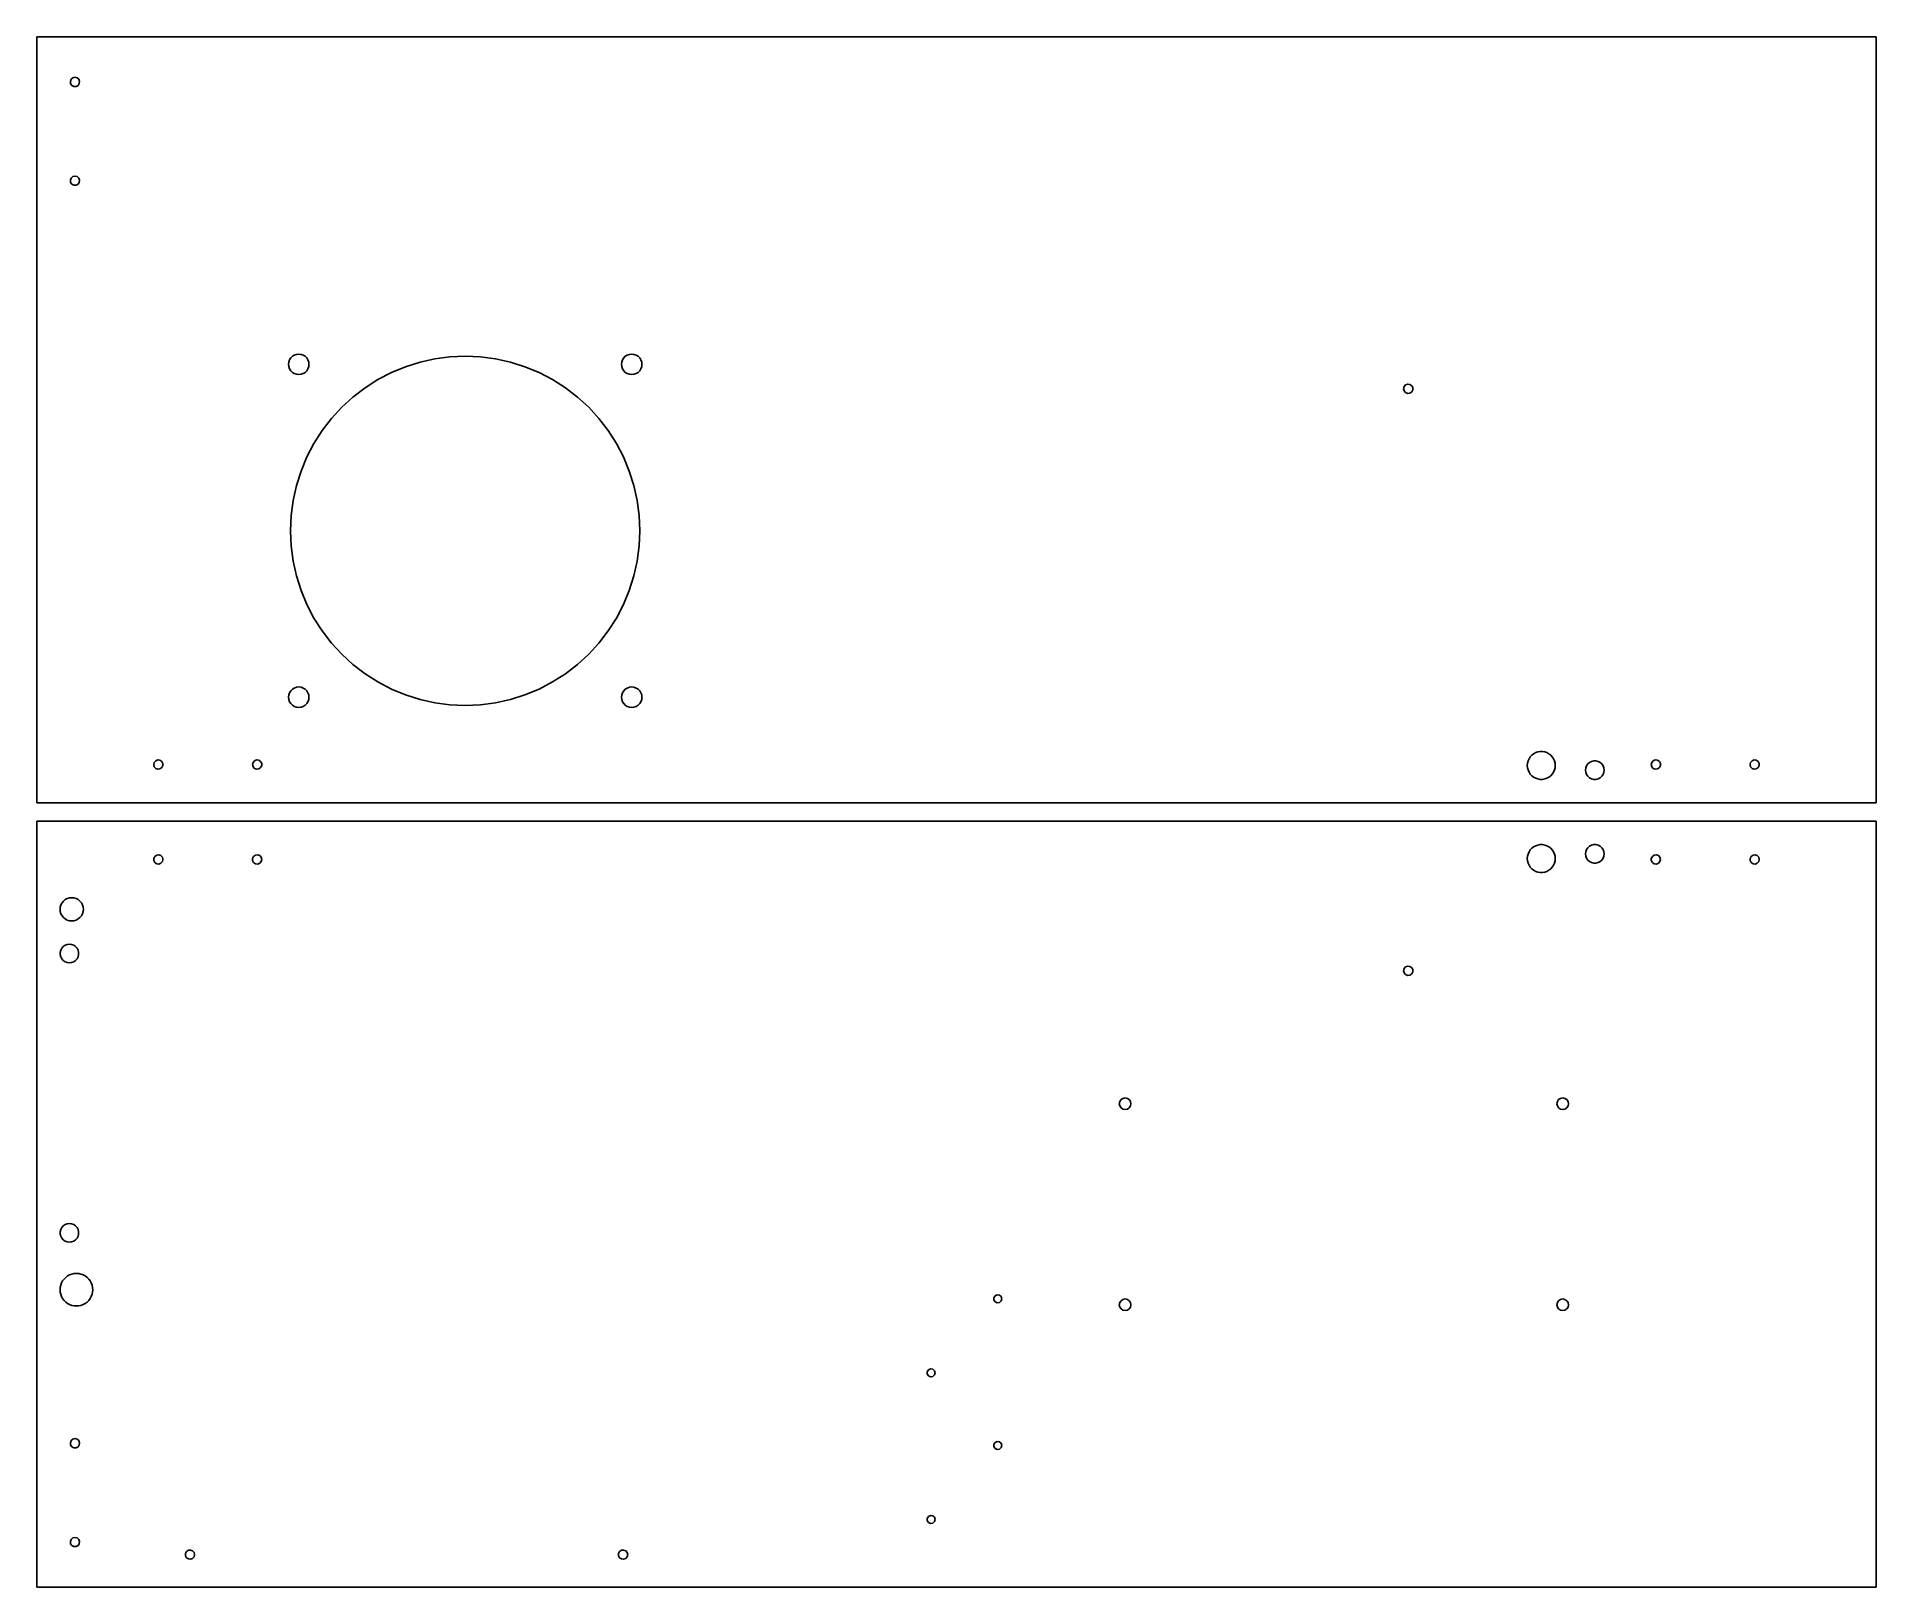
# Model space of a CAD drawing. Header units: metres. Extents: x 0 to 395, y -168 to 164.
import ezdxf

# ---------------------------------------------------------------- set-up
doc = ezdxf.new("R2010")
doc.units = ezdxf.units.M

msp = doc.modelspace()

# ---------------------------------------------------------------- linework, layer by layer
for p, q in [((395, 164.5), (0, 164.5)), ((0, 164.5), (0, 0)), ((395, 0), (395, 164.5)), ((7.20729, 154.921), (7.37701, 155.368)), ((7.26497, 154.445), (7.20729, 154.921)), ((7.53687, 154.051), (7.26497, 154.445)), ((7.37701, 155.368), (7.73528, 155.685)), ((7.96068, 153.829), (7.53687, 154.051)), ((7.73528, 155.685), (8.2, 155.8)), ((8.2, 155.8), (8.66472, 155.685)), ((8.86311, 154.051), (8.4393, 153.829)), ((8.66472, 155.685), (9.02298, 155.368)), ((9.13501, 154.445), (8.86311, 154.051)), ((9.02298, 155.368), (9.1927, 154.921)), ((9.1927, 154.921), (9.13501, 154.445)), ((8.4393, 153.829), (7.96068, 153.829)), ((7.37701, 134.148), (7.73528, 134.465)), ((7.73528, 134.465), (8.2, 134.58)), ((8.2, 134.58), (8.66472, 134.465)), ((8.66472, 134.465), (9.02298, 134.148)), ((7.20729, 133.701), (7.37701, 134.148)), ((7.26497, 133.225), (7.20729, 133.701)), ((7.53687, 132.831), (7.26497, 133.225)), ((7.96068, 132.609), (7.53687, 132.831)), ((8.4393, 132.609), (7.96068, 132.609)), ((8.86311, 132.831), (8.4393, 132.609)), ((9.13501, 133.225), (8.86311, 132.831)), ((9.02298, 134.148), (9.1927, 133.701)), ((9.1927, 133.701), (9.13501, 133.225)), ((54.1051, 94.6395), (54.2679, 95.1045)), ((54.2679, 95.1045), (54.53, 95.5217)), ((54.53, 95.5217), (54.8783, 95.87)), ((54.8783, 95.87), (55.2955, 96.1321)), ((55.2955, 96.1321), (55.7605, 96.2948)), ((55.7605, 96.2948), (56.25, 96.35)), ((56.25, 96.35), (56.7395, 96.2948)), ((56.7395, 96.2948), (57.2045, 96.1321)), ((57.2045, 96.1321), (57.6217, 95.87)), ((57.6217, 95.87), (57.97, 95.5217)), ((57.97, 95.5217), (58.2321, 95.1045)), ((58.2321, 95.1045), (58.3948, 94.6395)), ((82.2943, 94.6222), (85.4882, 95.3303)), ((85.4882, 95.3303), (88.7317, 95.7573)), ((88.7317, 95.7573), (92, 95.9)), ((92, 95.9), (95.2683, 95.7573)), ((95.2683, 95.7573), (98.5118, 95.3303)), ((98.5118, 95.3303), (101.706, 94.6222)), ((125.605, 94.6395), (125.768, 95.1045)), ((125.768, 95.1045), (126.03, 95.5217)), ((126.03, 95.5217), (126.378, 95.87)), ((126.378, 95.87), (126.795, 96.1321)), ((126.795, 96.1321), (127.26, 96.2948)), ((127.26, 96.2948), (127.75, 96.35)), ((127.75, 96.35), (128.24, 96.2948)), ((128.24, 96.2948), (128.705, 96.1321)), ((128.705, 96.1321), (129.122, 95.87)), ((129.122, 95.87), (129.47, 95.5217)), ((129.47, 95.5217), (129.732, 95.1045)), ((129.732, 95.1045), (129.895, 94.6395)), ((54.05, 94.15), (54.1051, 94.6395)), ((54.1051, 93.6604), (54.05, 94.15)), ((54.2679, 93.1954), (54.1051, 93.6604)), ((54.53, 92.7783), (54.2679, 93.1954)), ((54.8783, 92.43), (54.53, 92.7783)), ((55.2955, 92.1679), (54.8783, 92.43)), ((55.7605, 92.0052), (55.2955, 92.1679)), ((56.25, 91.95), (55.7605, 92.0052)), ((56.7395, 92.0052), (56.25, 91.95)), ((57.2045, 92.1679), (56.7395, 92.0052)), ((57.6217, 92.43), (57.2045, 92.1679)), ((57.97, 92.7783), (57.6217, 92.43)), ((58.2321, 93.1954), (57.97, 92.7783)), ((58.3948, 93.6604), (58.2321, 93.1954)), ((58.3948, 94.6395), (58.45, 94.15)), ((58.45, 94.15), (58.3948, 93.6604)), ((70.4909, 89.1182), (73.25, 90.8759)), ((73.25, 90.8759), (76.1518, 92.3865)), ((76.1518, 92.3865), (79.1742, 93.6385)), ((79.1742, 93.6385), (82.2943, 94.6222)), ((101.706, 94.6222), (104.826, 93.6385)), ((104.826, 93.6385), (107.848, 92.3865)), ((107.848, 92.3865), (110.75, 90.8759)), ((110.75, 90.8759), (113.509, 89.1182)), ((125.55, 94.15), (125.605, 94.6395)), ((125.605, 93.6604), (125.55, 94.15)), ((125.768, 93.1954), (125.605, 93.6604)), ((126.03, 92.7783), (125.768, 93.1954)), ((126.378, 92.43), (126.03, 92.7783)), ((126.795, 92.1679), (126.378, 92.43)), ((127.26, 92.0052), (126.795, 92.1679)), ((127.75, 91.95), (127.26, 92.0052)), ((128.24, 92.0052), (127.75, 91.95)), ((128.705, 92.1679), (128.24, 92.0052)), ((129.122, 92.43), (128.705, 92.1679)), ((129.47, 92.7783), (129.122, 92.43)), ((129.732, 93.1954), (129.47, 92.7783)), ((129.895, 93.6604), (129.732, 93.1954)), ((129.895, 94.6395), (129.95, 94.15)), ((129.95, 94.15), (129.895, 93.6604)), ((65.4835, 84.9165), (67.8955, 87.1267)), ((67.8955, 87.1267), (70.4909, 89.1182)), ((113.509, 89.1182), (116.105, 87.1267)), ((116.105, 87.1267), (118.516, 84.9165)), ((293.512, 88.9), (293.626, 89.3647)), ((293.626, 88.4353), (293.512, 88.9)), ((293.626, 89.3647), (293.944, 89.723)), ((293.944, 88.077), (293.626, 88.4353)), ((293.944, 89.723), (294.391, 89.8927)), ((294.391, 87.9073), (293.944, 88.077)), ((294.391, 89.8927), (294.866, 89.835)), ((294.866, 87.965), (294.391, 87.9073)), ((294.866, 89.835), (295.26, 89.5631)), ((295.26, 88.2369), (294.866, 87.965)), ((295.26, 89.5631), (295.483, 89.1393)), ((295.483, 88.6607), (295.26, 88.2369)), ((295.483, 89.1393), (295.483, 88.6607)), ((63.2733, 82.5045), (65.4835, 84.9165)), ((118.516, 84.9165), (120.727, 82.5045)), ((59.524, 77.15), (61.2818, 79.9091)), ((61.2818, 79.9091), (63.2733, 82.5045)), ((120.727, 82.5045), (122.718, 79.9091)), ((122.718, 79.9091), (124.476, 77.15)), ((58.0135, 74.2482), (59.524, 77.15)), ((124.476, 77.15), (125.987, 74.2482)), ((55.7778, 68.1057), (56.7615, 71.2258)), ((56.7615, 71.2258), (58.0135, 74.2482)), ((125.987, 74.2482), (127.238, 71.2258)), ((127.238, 71.2258), (128.222, 68.1057)), ((55.0697, 64.9118), (55.7778, 68.1057)), ((128.222, 68.1057), (128.93, 64.9118)), ((54.6427, 61.6683), (55.0697, 64.9118)), ((128.93, 64.9118), (129.357, 61.6683)), ((54.5, 58.4), (54.6427, 61.6683)), ((129.357, 61.6683), (129.5, 58.4)), ((54.6427, 55.1317), (54.5, 58.4)), ((129.5, 58.4), (129.357, 55.1317)), ((55.0697, 51.8882), (54.6427, 55.1317)), ((55.7778, 48.6943), (55.0697, 51.8882)), ((128.93, 51.8882), (128.222, 48.6943)), ((129.357, 55.1317), (128.93, 51.8882)), ((56.7615, 45.5742), (55.7778, 48.6943)), ((128.222, 48.6943), (127.238, 45.5742)), ((58.0135, 42.5518), (56.7615, 45.5742)), ((127.238, 45.5742), (125.987, 42.5518)), ((59.524, 39.65), (58.0135, 42.5518)), ((61.2818, 36.8909), (59.524, 39.65)), ((124.476, 39.65), (122.718, 36.8909)), ((125.987, 42.5518), (124.476, 39.65)), ((63.2733, 34.2955), (61.2818, 36.8909)), ((122.718, 36.8909), (120.727, 34.2955)), ((65.4835, 31.8835), (63.2733, 34.2955)), ((67.8955, 29.6733), (65.4835, 31.8835)), ((118.516, 31.8835), (116.105, 29.6733)), ((120.727, 34.2955), (118.516, 31.8835)), ((70.4909, 27.6818), (67.8955, 29.6733)), ((73.25, 25.924), (70.4909, 27.6818)), ((113.509, 27.6818), (110.75, 25.924)), ((116.105, 29.6733), (113.509, 27.6818)), ((54.2679, 23.6045), (54.53, 24.0217)), ((54.53, 24.0217), (54.8783, 24.37)), ((54.8783, 24.37), (55.2955, 24.6321)), ((55.2955, 24.6321), (55.7605, 24.7948)), ((55.7605, 24.7948), (56.25, 24.85)), ((56.25, 24.85), (56.7395, 24.7948)), ((56.7395, 24.7948), (57.2045, 24.6321)), ((57.2045, 24.6321), (57.6217, 24.37)), ((57.6217, 24.37), (57.97, 24.0217)), ((57.97, 24.0217), (58.2321, 23.6045)), ((76.1518, 24.4135), (73.25, 25.924)), ((79.1742, 23.1615), (76.1518, 24.4135)), ((107.848, 24.4135), (104.826, 23.1615)), ((110.75, 25.924), (107.848, 24.4135)), ((125.768, 23.6045), (126.03, 24.0217)), ((126.03, 24.0217), (126.378, 24.37)), ((126.378, 24.37), (126.795, 24.6321)), ((126.795, 24.6321), (127.26, 24.7948)), ((127.26, 24.7948), (127.75, 24.85)), ((127.75, 24.85), (128.24, 24.7948)), ((128.24, 24.7948), (128.705, 24.6321)), ((128.705, 24.6321), (129.122, 24.37)), ((129.122, 24.37), (129.47, 24.0217)), ((129.47, 24.0217), (129.732, 23.6045)), ((54.05, 22.65), (54.1051, 23.1395)), ((54.1051, 22.1604), (54.05, 22.65)), ((54.1051, 23.1395), (54.2679, 23.6045)), ((54.2679, 21.6954), (54.1051, 22.1604)), ((54.53, 21.2783), (54.2679, 21.6954)), ((54.8783, 20.93), (54.53, 21.2783)), ((55.2955, 20.6679), (54.8783, 20.93)), ((55.7605, 20.5052), (55.2955, 20.6679)), ((56.25, 20.45), (55.7605, 20.5052)), ((56.7395, 20.5052), (56.25, 20.45)), ((57.2045, 20.6679), (56.7395, 20.5052)), ((57.6217, 20.93), (57.2045, 20.6679)), ((57.97, 21.2783), (57.6217, 20.93)), ((58.2321, 21.6954), (57.97, 21.2783)), ((58.2321, 23.6045), (58.3948, 23.1395)), ((58.3948, 22.1604), (58.2321, 21.6954)), ((58.3948, 23.1395), (58.45, 22.65)), ((58.45, 22.65), (58.3948, 22.1604)), ((82.2943, 22.1778), (79.1742, 23.1615)), ((85.4882, 21.4697), (82.2943, 22.1778)), ((88.7317, 21.0427), (85.4882, 21.4697)), ((92, 20.9), (88.7317, 21.0427)), ((95.2683, 21.0427), (92, 20.9)), ((98.5118, 21.4697), (95.2683, 21.0427)), ((101.706, 22.1778), (98.5118, 21.4697)), ((104.826, 23.1615), (101.706, 22.1778)), ((125.55, 22.65), (125.605, 23.1395)), ((125.605, 22.1604), (125.55, 22.65)), ((125.605, 23.1395), (125.768, 23.6045)), ((125.768, 21.6954), (125.605, 22.1604)), ((126.03, 21.2783), (125.768, 21.6954)), ((126.378, 20.93), (126.03, 21.2783)), ((126.795, 20.6679), (126.378, 20.93)), ((127.26, 20.5052), (126.795, 20.6679)), ((127.75, 20.45), (127.26, 20.5052)), ((128.24, 20.5052), (127.75, 20.45)), ((128.705, 20.6679), (128.24, 20.5052)), ((129.122, 20.93), (128.705, 20.6679)), ((129.47, 21.2783), (129.122, 20.93)), ((129.732, 21.6954), (129.47, 21.2783)), ((129.732, 23.6045), (129.895, 23.1395)), ((129.895, 22.1604), (129.732, 21.6954)), ((129.895, 23.1395), (129.95, 22.65)), ((129.95, 22.65), (129.895, 22.1604)), ((25.1, 8.2), (25.2145, 8.66472)), ((25.2145, 7.73528), (25.1, 8.2)), ((25.2145, 8.66472), (25.5319, 9.02298)), ((25.5319, 9.02298), (25.9795, 9.1927)), ((25.9795, 9.1927), (26.4546, 9.13501)), ((26.4546, 9.13501), (26.8485, 8.86311)), ((26.8485, 8.86311), (27.0709, 8.4393)), ((27.0709, 7.96068), (26.8485, 7.53687)), ((27.0709, 8.4393), (27.0709, 7.96068)), ((46.32, 8.2), (46.4345, 8.66472)), ((46.4345, 7.73528), (46.32, 8.2)), ((46.4345, 8.66472), (46.7519, 9.02298)), ((46.7519, 9.02298), (47.1994, 9.1927)), ((47.1994, 9.1927), (47.6746, 9.13501)), ((47.6746, 9.13501), (48.0685, 8.86311)), ((48.0685, 8.86311), (48.2909, 8.4393)), ((48.2909, 7.96068), (48.0685, 7.53687)), ((48.2909, 8.4393), (48.2909, 7.96068)), ((320.08, 8), (320.121, 8.49377)), ((320.121, 7.50621), (320.08, 8)), ((320.121, 8.49377), (320.243, 8.97409)), ((320.243, 8.97409), (320.442, 9.42784)), ((320.442, 9.42784), (320.713, 9.84264)), ((320.713, 9.84264), (321.048, 10.2072)), ((321.048, 10.2072), (321.439, 10.5115)), ((321.439, 10.5115), (321.875, 10.7473)), ((321.875, 10.7473), (322.344, 10.9082)), ((322.344, 10.9082), (322.832, 10.9897)), ((322.832, 10.9897), (323.328, 10.9897)), ((323.328, 10.9897), (323.816, 10.9082)), ((323.816, 10.9082), (324.285, 10.7473)), ((324.285, 10.7473), (324.721, 10.5115)), ((324.721, 10.5115), (325.112, 10.2072)), ((325.112, 10.2072), (325.447, 9.84264)), ((325.447, 9.84264), (325.718, 9.42784)), ((325.718, 9.42784), (325.917, 8.97409)), ((325.917, 8.97409), (326.039, 8.49377)), ((326.039, 8.49377), (326.08, 8)), ((326.08, 8), (326.039, 7.50621)), ((332.638, 7.47862), (332.809, 7.92944)), ((332.809, 7.92944), (333.083, 8.32623)), ((333.083, 8.32623), (333.444, 8.64597)), ((333.444, 8.64597), (333.871, 8.87003)), ((333.871, 8.87003), (334.339, 8.98541)), ((334.339, 8.98541), (334.821, 8.98541)), ((334.821, 8.98541), (335.289, 8.87003)), ((335.289, 8.87003), (335.716, 8.64597)), ((335.716, 8.64597), (336.077, 8.32623)), ((336.077, 8.32623), (336.351, 7.92944)), ((336.351, 7.92944), (336.522, 7.47862)), ((346.68, 8.2), (346.795, 8.66472)), ((346.795, 7.73528), (346.68, 8.2)), ((346.795, 8.66472), (347.112, 9.02298)), ((347.112, 9.02298), (347.559, 9.1927)), ((347.559, 9.1927), (348.035, 9.13501)), ((348.035, 9.13501), (348.428, 8.86311)), ((348.428, 8.86311), (348.651, 8.4393)), ((348.651, 7.96068), (348.428, 7.53687)), ((348.651, 8.4393), (348.651, 7.96068)), ((367.9, 8.2), (368.015, 8.66472)), ((368.015, 7.73528), (367.9, 8.2)), ((368.015, 8.66472), (368.332, 9.02298)), ((368.332, 9.02298), (368.779, 9.1927)), ((368.779, 9.1927), (369.255, 9.13501)), ((369.255, 9.13501), (369.648, 8.86311)), ((369.648, 8.86311), (369.871, 8.4393)), ((369.871, 7.96068), (369.648, 7.53687)), ((369.871, 8.4393), (369.871, 7.96068)), ((25.5319, 7.37701), (25.2145, 7.73528)), ((25.9795, 7.20729), (25.5319, 7.37701)), ((26.4546, 7.26497), (25.9795, 7.20729)), ((26.8485, 7.53687), (26.4546, 7.26497)), ((46.7519, 7.37701), (46.4345, 7.73528)), ((47.1994, 7.20729), (46.7519, 7.37701)), ((47.6746, 7.26497), (47.1994, 7.20729)), ((48.0685, 7.53687), (47.6746, 7.26497)), ((320.243, 7.02589), (320.121, 7.50621)), ((320.442, 6.57214), (320.243, 7.02589)), ((320.713, 6.15735), (320.442, 6.57214)), ((321.048, 5.79282), (320.713, 6.15735)), ((321.439, 5.48849), (321.048, 5.79282)), ((321.875, 5.25267), (321.439, 5.48849)), ((322.344, 5.0918), (321.875, 5.25267)), ((322.832, 5.01024), (322.344, 5.0918)), ((323.328, 5.01024), (322.832, 5.01024)), ((323.816, 5.0918), (323.328, 5.01024)), ((324.285, 5.25267), (323.816, 5.0918)), ((324.721, 5.48849), (324.285, 5.25267)), ((325.112, 5.79282), (324.721, 5.48849)), ((325.447, 6.15735), (325.112, 5.79282)), ((325.718, 6.57214), (325.447, 6.15735)), ((325.917, 7.02589), (325.718, 6.57214)), ((326.039, 7.50621), (325.917, 7.02589)), ((332.58, 7), (332.638, 7.47862)), ((332.638, 6.52136), (332.58, 7)), ((332.809, 6.07054), (332.638, 6.52136)), ((333.083, 5.67375), (332.809, 6.07054)), ((333.444, 5.35402), (333.083, 5.67375)), ((333.871, 5.12996), (333.444, 5.35402)), ((334.339, 5.01457), (333.871, 5.12996)), ((334.821, 5.01457), (334.339, 5.01457)), ((335.289, 5.12996), (334.821, 5.01457)), ((335.716, 5.35402), (335.289, 5.12996)), ((336.077, 5.67375), (335.716, 5.35402)), ((336.351, 6.07054), (336.077, 5.67375)), ((336.522, 6.52136), (336.351, 6.07054)), ((336.522, 7.47862), (336.58, 6.99998)), ((336.58, 6.99998), (336.522, 6.52136)), ((347.112, 7.37701), (346.795, 7.73528)), ((347.559, 7.20729), (347.112, 7.37701)), ((348.035, 7.26497), (347.559, 7.20729)), ((348.428, 7.53687), (348.035, 7.26497)), ((368.332, 7.37701), (368.015, 7.73528)), ((368.779, 7.20729), (368.332, 7.37701)), ((369.255, 7.26497), (368.779, 7.20729)), ((369.648, 7.53687), (369.255, 7.26497)), ((0, 0), (395, 0)), ((395, -4), (0, -4)), ((0, -4), (0, -168.5)), ((395, -168.5), (395, -4)), ((25.129, -11.9607), (25.3515, -11.5369)), ((25.3515, -11.5369), (25.7454, -11.265)), ((25.7454, -11.265), (26.2205, -11.2073)), ((26.2205, -11.2073), (26.6681, -11.377)), ((26.6681, -11.377), (26.9854, -11.7353)), ((26.9854, -11.7353), (27.1, -12.2)), ((46.349, -11.9607), (46.5715, -11.5369)), ((46.5715, -11.5369), (46.9654, -11.265)), ((46.9654, -11.265), (47.4405, -11.2073)), ((47.4405, -11.2073), (47.8881, -11.377)), ((47.8881, -11.377), (48.2054, -11.7353)), ((48.2054, -11.7353), (48.32, -12.2)), ((320.08, -12), (320.121, -11.5062)), ((320.121, -11.5062), (320.243, -11.0259)), ((320.243, -11.0259), (320.442, -10.5721)), ((320.442, -10.5721), (320.713, -10.1573)), ((320.713, -10.1573), (321.048, -9.79282)), ((321.048, -9.79282), (321.439, -9.48849)), ((321.439, -9.48849), (321.875, -9.25267)), ((321.875, -9.25267), (322.344, -9.0918)), ((322.344, -9.0918), (322.832, -9.01024)), ((322.832, -9.01024), (323.328, -9.01024)), ((323.328, -9.01024), (323.816, -9.0918)), ((323.816, -9.0918), (324.285, -9.25267)), ((324.285, -9.25267), (324.721, -9.48849)), ((324.721, -9.48849), (325.112, -9.79282)), ((325.112, -9.79282), (325.447, -10.1573)), ((325.447, -10.1573), (325.718, -10.5721)), ((325.718, -10.5721), (325.917, -11.0259)), ((325.917, -11.0259), (326.039, -11.5062)), ((326.039, -11.5062), (326.08, -12)), ((332.58, -11), (332.638, -10.5214)), ((332.638, -11.4786), (332.58, -11)), ((332.638, -10.5214), (332.809, -10.0705)), ((332.809, -11.9294), (332.638, -11.4786)), ((332.809, -10.0705), (333.083, -9.67375)), ((333.083, -9.67375), (333.444, -9.35402)), ((333.444, -9.35402), (333.871, -9.12996)), ((333.871, -9.12996), (334.339, -9.01457)), ((334.339, -9.01457), (334.821, -9.01457)), ((334.821, -9.01457), (335.289, -9.12996)), ((335.289, -9.12996), (335.716, -9.35402)), ((335.716, -9.35402), (336.077, -9.67375)), ((336.077, -9.67375), (336.351, -10.0705)), ((336.351, -10.0705), (336.522, -10.5214)), ((336.522, -11.4786), (336.351, -11.9294)), ((336.522, -10.5214), (336.58, -11)), ((336.58, -11), (336.522, -11.4786)), ((346.709, -11.9607), (346.931, -11.5369)), ((346.931, -11.5369), (347.325, -11.265)), ((347.325, -11.265), (347.801, -11.2073)), ((347.801, -11.2073), (348.248, -11.377)), ((348.248, -11.377), (348.565, -11.7353)), ((348.565, -11.7353), (348.68, -12.2)), ((367.929, -11.9607), (368.151, -11.5369)), ((368.151, -11.5369), (368.545, -11.265)), ((368.545, -11.265), (369.021, -11.2073)), ((369.021, -11.2073), (369.468, -11.377)), ((369.468, -11.377), (369.785, -11.7353)), ((369.785, -11.7353), (369.9, -12.2)), ((25.129, -12.4393), (25.129, -11.9607)), ((25.3515, -12.8631), (25.129, -12.4393)), ((25.7454, -13.135), (25.3515, -12.8631)), ((26.2205, -13.1927), (25.7454, -13.135)), ((26.6681, -13.023), (26.2205, -13.1927)), ((26.9854, -12.6647), (26.6681, -13.023)), ((27.1, -12.2), (26.9854, -12.6647)), ((46.349, -12.4393), (46.349, -11.9607)), ((46.5715, -12.8631), (46.349, -12.4393)), ((46.9654, -13.135), (46.5715, -12.8631)), ((47.4405, -13.1927), (46.9654, -13.135)), ((47.8881, -13.023), (47.4405, -13.1927)), ((48.2054, -12.6647), (47.8881, -13.023)), ((48.32, -12.2), (48.2054, -12.6647)), ((320.121, -12.4938), (320.08, -12)), ((320.243, -12.9741), (320.121, -12.4938)), ((320.442, -13.4278), (320.243, -12.9741)), ((320.713, -13.8426), (320.442, -13.4278)), ((321.048, -14.2072), (320.713, -13.8426)), ((321.439, -14.5115), (321.048, -14.2072)), ((321.875, -14.7473), (321.439, -14.5115)), ((322.344, -14.9082), (321.875, -14.7473)), ((322.832, -14.9897), (322.344, -14.9082)), ((323.328, -14.9897), (322.832, -14.9897)), ((323.816, -14.9082), (323.328, -14.9897)), ((324.285, -14.7473), (323.816, -14.9082)), ((324.721, -14.5115), (324.285, -14.7473)), ((325.112, -14.2072), (324.721, -14.5115)), ((325.447, -13.8426), (325.112, -14.2072)), ((325.718, -13.4278), (325.447, -13.8426)), ((325.917, -12.9741), (325.718, -13.4278)), ((326.039, -12.4938), (325.917, -12.9741)), ((326.08, -12), (326.039, -12.4938)), ((333.083, -12.3262), (332.809, -11.9294)), ((333.444, -12.646), (333.083, -12.3262)), ((333.871, -12.87), (333.444, -12.646)), ((334.339, -12.9854), (333.871, -12.87)), ((334.821, -12.9854), (334.339, -12.9854)), ((335.289, -12.87), (334.821, -12.9854)), ((335.716, -12.646), (335.289, -12.87)), ((336.077, -12.3262), (335.716, -12.646)), ((336.351, -11.9294), (336.077, -12.3262)), ((346.709, -12.4393), (346.709, -11.9607)), ((346.931, -12.8631), (346.709, -12.4393)), ((347.325, -13.135), (346.931, -12.8631)), ((347.801, -13.1927), (347.325, -13.135)), ((348.248, -13.023), (347.801, -13.1927)), ((348.565, -12.6647), (348.248, -13.023)), ((348.68, -12.2), (348.565, -12.6647)), ((367.929, -12.4393), (367.929, -11.9607)), ((368.151, -12.8631), (367.929, -12.4393)), ((368.545, -13.135), (368.151, -12.8631)), ((369.021, -13.1927), (368.545, -13.135)), ((369.468, -13.023), (369.021, -13.1927)), ((369.785, -12.6647), (369.468, -13.023)), ((369.9, -12.2), (369.785, -12.6647)), ((5, -22.9), (5.04803, -22.4123)), ((5.04803, -23.3877), (5, -22.9)), ((5.04803, -22.4123), (5.19029, -21.9433)), ((5.19029, -23.8567), (5.04803, -23.3877)), ((5.19029, -21.9433), (5.42133, -21.5111)), ((5.42133, -21.5111), (5.73222, -21.1322)), ((5.73222, -21.1322), (6.11107, -20.8213)), ((6.11107, -20.8213), (6.54329, -20.5903)), ((6.54329, -20.5903), (7.01227, -20.448)), ((7.01227, -20.448), (7.5, -20.4)), ((7.5, -20.4), (7.98772, -20.448)), ((7.98772, -20.448), (8.4567, -20.5903)), ((8.4567, -20.5903), (8.88892, -20.8213)), ((8.88892, -20.8213), (9.26776, -21.1322)), ((9.26776, -21.1322), (9.57866, -21.5111)), ((9.57866, -21.5111), (9.80969, -21.9433)), ((9.80969, -21.9433), (9.95195, -22.4123)), ((9.95195, -23.3877), (9.80969, -23.8567)), ((9.95195, -22.4123), (10, -22.9)), ((10, -22.9), (9.95195, -23.3877)), ((5.42133, -24.2889), (5.19029, -23.8567)), ((5.73222, -24.6678), (5.42133, -24.2889)), ((6.11107, -24.9787), (5.73222, -24.6678)), ((6.54329, -25.2097), (6.11107, -24.9787)), ((7.01227, -25.352), (6.54329, -25.2097)), ((7.5, -25.4), (7.01227, -25.352)), ((7.98772, -25.352), (7.5, -25.4)), ((8.4567, -25.2097), (7.98772, -25.352)), ((8.88892, -24.9787), (8.4567, -25.2097)), ((9.26776, -24.6678), (8.88892, -24.9787)), ((9.57866, -24.2889), (9.26776, -24.6678)), ((9.80969, -23.8567), (9.57866, -24.2889)), ((5.12996, -31.6908), (5.35402, -31.2639)), ((5.35402, -31.2639), (5.67375, -30.903)), ((5.67375, -30.903), (6.07054, -30.6291)), ((6.07054, -30.6291), (6.52136, -30.4581)), ((6.52136, -30.4581), (6.99998, -30.4)), ((6.99998, -30.4), (7.47862, -30.4581)), ((7.47862, -30.4581), (7.92944, -30.6291)), ((7.92944, -30.6291), (8.32623, -30.903)), ((8.32623, -30.903), (8.64597, -31.2639)), ((8.64597, -31.2639), (8.87003, -31.6908)), ((5.01457, -32.1589), (5.12996, -31.6908)), ((5.01457, -32.6411), (5.01457, -32.1589)), ((5.12996, -33.1092), (5.01457, -32.6411)), ((5.35402, -33.5361), (5.12996, -33.1092)), ((5.67375, -33.897), (5.35402, -33.5361)), ((6.07054, -34.1709), (5.67375, -33.897)), ((6.52136, -34.3419), (6.07054, -34.1709)), ((7, -34.4), (6.52136, -34.3419)), ((7.47862, -34.3419), (7, -34.4)), ((7.92944, -34.1709), (7.47862, -34.3419)), ((8.32623, -33.897), (7.92944, -34.1709)), ((8.64597, -33.5361), (8.32623, -33.897)), ((8.87003, -33.1092), (8.64597, -33.5361)), ((8.87003, -31.6908), (8.98541, -32.1589)), ((8.98541, -32.6411), (8.87003, -33.1092)), ((8.98541, -32.1589), (8.98541, -32.6411)), ((293.626, -35.6353), (293.944, -35.277)), ((293.944, -35.277), (294.391, -35.1073)), ((294.391, -35.1073), (294.866, -35.165)), ((294.866, -35.165), (295.26, -35.4369)), ((295.26, -35.4369), (295.483, -35.8607)), ((293.512, -36.1), (293.626, -35.6353)), ((293.626, -36.5647), (293.512, -36.1)), ((293.944, -36.923), (293.626, -36.5647)), ((294.391, -37.0927), (293.944, -36.923)), ((294.866, -37.035), (294.391, -37.0927)), ((295.26, -36.7631), (294.866, -37.035)), ((295.483, -36.3393), (295.26, -36.7631)), ((295.483, -35.8607), (295.483, -36.3393)), ((232.46, -64.66), (232.555, -64.1816)), ((232.555, -65.1384), (232.46, -64.66)), ((232.555, -64.1816), (232.826, -63.7761)), ((232.826, -65.5439), (232.555, -65.1384)), ((232.826, -63.7761), (233.232, -63.5051)), ((233.232, -65.8148), (232.826, -65.5439)), ((233.232, -63.5051), (233.71, -63.41)), ((233.71, -65.91), (233.232, -65.8148)), ((233.71, -63.41), (234.188, -63.5051)), ((234.188, -65.8148), (233.71, -65.91)), ((234.188, -63.5051), (234.594, -63.7761)), ((234.594, -65.5439), (234.188, -65.8148)), ((234.594, -63.7761), (234.865, -64.1816)), ((234.865, -65.1384), (234.594, -65.5439)), ((234.865, -64.1816), (234.96, -64.66)), ((234.96, -64.66), (234.865, -65.1384)), ((326.44, -64.66), (326.535, -64.1816)), ((326.535, -65.1384), (326.44, -64.66)), ((326.535, -64.1816), (326.806, -63.7761)), ((326.806, -65.5439), (326.535, -65.1384)), ((326.806, -63.7761), (327.212, -63.5051)), ((327.212, -65.8148), (326.806, -65.5439)), ((327.212, -63.5051), (327.69, -63.41)), ((327.69, -65.91), (327.212, -65.8148)), ((327.69, -63.41), (328.168, -63.5051)), ((328.168, -65.8148), (327.69, -65.91)), ((328.168, -63.5051), (328.574, -63.7761)), ((328.574, -65.5439), (328.168, -65.8148)), ((328.574, -63.7761), (328.845, -64.1816)), ((328.845, -65.1384), (328.574, -65.5439)), ((328.845, -64.1816), (328.94, -64.66)), ((328.94, -64.66), (328.845, -65.1384)), ((5.67375, -90.903), (6.07054, -90.6291)), ((6.07054, -90.6291), (6.52136, -90.4581)), ((6.52136, -90.4581), (6.99998, -90.4)), ((6.99998, -90.4), (7.47862, -90.4581)), ((7.47862, -90.4581), (7.92944, -90.6291)), ((7.92944, -90.6291), (8.32623, -90.903)), ((5.01457, -92.1589), (5.12996, -91.6908)), ((5.01457, -92.6411), (5.01457, -92.1589)), ((5.12996, -93.1092), (5.01457, -92.6411)), ((5.12996, -91.6908), (5.35402, -91.2639)), ((5.35402, -93.5361), (5.12996, -93.1092)), ((5.35402, -91.2639), (5.67375, -90.903)), ((5.67375, -93.897), (5.35402, -93.5361)), ((6.07054, -94.1709), (5.67375, -93.897)), ((6.52136, -94.3419), (6.07054, -94.1709)), ((7, -94.4), (6.52136, -94.3419)), ((7.47862, -94.3419), (7, -94.4)), ((7.92944, -94.1709), (7.47862, -94.3419)), ((8.32623, -93.897), (7.92944, -94.1709)), ((8.32623, -90.903), (8.64597, -91.2639)), ((8.64597, -93.5361), (8.32623, -93.897)), ((8.64597, -91.2639), (8.87003, -91.6908)), ((8.87003, -93.1092), (8.64597, -93.5361)), ((8.87003, -91.6908), (8.98541, -92.1589)), ((8.98541, -92.6411), (8.87003, -93.1092)), ((8.98541, -92.1589), (8.98541, -92.6411)), ((5.5556, -102.708), (5.85487, -102.308)), ((5.85487, -102.308), (6.20798, -101.955)), ((6.20798, -101.955), (6.60774, -101.656)), ((6.60774, -101.656), (7.04604, -101.416)), ((7.04604, -101.416), (7.51393, -101.242)), ((7.51393, -101.242), (8.00189, -101.136)), ((8.00189, -101.136), (8.5, -101.1)), ((8.5, -101.1), (8.99809, -101.136)), ((8.99809, -101.136), (9.48605, -101.242)), ((9.48605, -101.242), (9.95395, -101.416)), ((9.95395, -101.416), (10.3922, -101.656)), ((10.3922, -101.656), (10.792, -101.955)), ((10.792, -101.955), (11.1451, -102.308)), ((11.1451, -102.308), (11.4444, -102.708)), ((5, -104.6), (5.03561, -104.102)), ((5.03561, -105.098), (5, -104.6)), ((5.03561, -104.102), (5.14177, -103.614)), ((5.14177, -105.586), (5.03561, -105.098)), ((5.14177, -103.614), (5.31628, -103.146)), ((5.31628, -106.054), (5.14177, -105.586)), ((5.31628, -103.146), (5.5556, -102.708)), ((5.5556, -106.492), (5.31628, -106.054)), ((5.85487, -106.892), (5.5556, -106.492)), ((11.4444, -106.492), (11.1451, -106.892)), ((11.4444, -102.708), (11.6837, -103.146)), ((11.6837, -106.054), (11.4444, -106.492)), ((11.6837, -103.146), (11.8582, -103.614)), ((11.8582, -105.586), (11.6837, -106.054)), ((11.8582, -103.614), (11.9644, -104.102)), ((11.9644, -105.098), (11.8582, -105.586)), ((11.9644, -104.102), (12, -104.6)), ((12, -104.6), (11.9644, -105.098)), ((205.534, -106.311), (205.793, -105.908)), ((205.534, -106.789), (205.534, -106.311)), ((205.793, -105.908), (206.229, -105.709)), ((206.229, -105.709), (206.703, -105.777)), ((206.703, -105.777), (207.065, -106.09)), ((207.065, -106.09), (207.2, -106.55)), ((207.2, -106.55), (207.065, -107.01)), ((233.232, -106.685), (233.71, -106.59)), ((233.71, -106.59), (234.188, -106.685)), ((327.212, -106.685), (327.69, -106.59)), ((327.69, -106.59), (328.168, -106.685)), ((6.20798, -107.245), (5.85487, -106.892)), ((6.60774, -107.544), (6.20798, -107.245)), ((7.04604, -107.784), (6.60774, -107.544)), ((7.51393, -107.958), (7.04604, -107.784)), ((8.00189, -108.064), (7.51393, -107.958)), ((8.5, -108.1), (8.00189, -108.064)), ((8.99809, -108.064), (8.5, -108.1)), ((9.48605, -107.958), (8.99809, -108.064)), ((9.95395, -107.784), (9.48605, -107.958)), ((10.3922, -107.544), (9.95395, -107.784)), ((10.792, -107.245), (10.3922, -107.544)), ((11.1451, -106.892), (10.792, -107.245)), ((205.793, -107.192), (205.534, -106.789)), ((206.229, -107.391), (205.793, -107.192)), ((206.703, -107.323), (206.229, -107.391)), ((207.065, -107.01), (206.703, -107.323)), ((232.46, -107.84), (232.555, -107.362)), ((232.555, -108.318), (232.46, -107.84)), ((232.555, -107.362), (232.826, -106.956)), ((232.826, -108.724), (232.555, -108.318)), ((232.826, -106.956), (233.232, -106.685)), ((233.232, -108.995), (232.826, -108.724)), ((233.71, -109.09), (233.232, -108.995)), ((234.188, -108.995), (233.71, -109.09)), ((234.188, -106.685), (234.594, -106.956)), ((234.594, -108.724), (234.188, -108.995)), ((234.594, -106.956), (234.865, -107.362)), ((234.865, -108.318), (234.594, -108.724)), ((234.865, -107.362), (234.96, -107.84)), ((234.96, -107.84), (234.865, -108.318)), ((326.44, -107.84), (326.535, -107.362)), ((326.535, -108.318), (326.44, -107.84)), ((326.535, -107.362), (326.806, -106.956)), ((326.806, -108.724), (326.535, -108.318)), ((326.806, -106.956), (327.212, -106.685)), ((327.212, -108.995), (326.806, -108.724)), ((327.69, -109.09), (327.212, -108.995)), ((328.168, -108.995), (327.69, -109.09)), ((328.168, -106.685), (328.574, -106.956)), ((328.574, -108.724), (328.168, -108.995)), ((328.574, -106.956), (328.845, -107.362)), ((328.845, -108.318), (328.574, -108.724)), ((328.845, -107.362), (328.94, -107.84)), ((328.94, -107.84), (328.845, -108.318)), ((191.234, -122.211), (191.493, -121.808)), ((191.234, -122.689), (191.234, -122.211)), ((191.493, -121.808), (191.929, -121.609)), ((191.929, -121.609), (192.403, -121.677)), ((192.403, -121.677), (192.765, -121.99)), ((192.765, -121.99), (192.9, -122.45)), ((192.9, -122.45), (192.765, -122.91)), ((191.493, -123.092), (191.234, -122.689)), ((191.929, -123.291), (191.493, -123.092)), ((192.403, -123.223), (191.929, -123.291)), ((192.765, -122.91), (192.403, -123.223)), ((7.20729, -137.459), (7.37701, -137.012)), ((7.26497, -137.935), (7.20729, -137.459)), ((7.53687, -138.329), (7.26497, -137.935)), ((7.37701, -137.012), (7.73528, -136.695)), ((7.73528, -136.695), (8.2, -136.58)), ((8.2, -136.58), (8.66472, -136.695)), ((8.66472, -136.695), (9.02298, -137.012)), ((9.13501, -137.935), (8.86311, -138.329)), ((9.02298, -137.012), (9.1927, -137.459)), ((9.1927, -137.459), (9.13501, -137.935)), ((205.534, -137.811), (205.793, -137.408)), ((205.534, -138.289), (205.534, -137.811)), ((205.793, -137.408), (206.229, -137.209)), ((206.229, -137.209), (206.703, -137.277)), ((206.703, -137.277), (207.065, -137.59)), ((207.065, -137.59), (207.2, -138.05)), ((207.2, -138.05), (207.065, -138.51)), ((7.96068, -138.551), (7.53687, -138.329)), ((8.4393, -138.551), (7.96068, -138.551)), ((8.86311, -138.329), (8.4393, -138.551)), ((205.793, -138.692), (205.534, -138.289)), ((206.229, -138.891), (205.793, -138.692)), ((206.703, -138.823), (206.229, -138.891)), ((207.065, -138.51), (206.703, -138.823)), ((191.234, -153.711), (191.493, -153.308)), ((191.234, -154.189), (191.234, -153.711)), ((191.493, -153.308), (191.929, -153.109)), ((191.929, -153.109), (192.403, -153.177)), ((192.403, -153.177), (192.765, -153.49)), ((192.765, -153.49), (192.9, -153.95)), ((192.9, -153.95), (192.765, -154.41)), ((7.37701, -158.232), (7.73528, -157.915)), ((7.73528, -157.915), (8.2, -157.8)), ((8.2, -157.8), (8.66472, -157.915)), ((8.66472, -157.915), (9.02298, -158.232)), ((191.493, -154.592), (191.234, -154.189)), ((191.929, -154.791), (191.493, -154.592)), ((192.403, -154.723), (191.929, -154.791)), ((192.765, -154.41), (192.403, -154.723)), ((7.20729, -158.679), (7.37701, -158.232)), ((7.26497, -159.155), (7.20729, -158.679)), ((7.53687, -159.549), (7.26497, -159.155)), ((7.96068, -159.771), (7.53687, -159.549)), ((8.4393, -159.771), (7.96068, -159.771)), ((8.86311, -159.549), (8.4393, -159.771)), ((9.13501, -159.155), (8.86311, -159.549)), ((9.02298, -158.232), (9.1927, -158.679)), ((9.1927, -158.679), (9.13501, -159.155)), ((31.929, -161.261), (32.1515, -160.837)), ((31.929, -161.739), (31.929, -161.261)), ((32.1515, -162.163), (31.929, -161.739)), ((32.1515, -160.837), (32.5454, -160.565)), ((32.5454, -160.565), (33.0205, -160.507)), ((33.0205, -160.507), (33.4681, -160.677)), ((33.4681, -160.677), (33.7854, -161.035)), ((33.7854, -161.035), (33.9, -161.5)), ((33.9, -161.5), (33.7854, -161.965)), ((124.929, -161.261), (125.151, -160.837)), ((124.929, -161.739), (124.929, -161.261)), ((125.151, -162.163), (124.929, -161.739)), ((125.151, -160.837), (125.545, -160.565)), ((125.545, -160.565), (126.021, -160.507)), ((126.021, -160.507), (126.468, -160.677)), ((126.468, -160.677), (126.785, -161.035)), ((126.785, -161.035), (126.9, -161.5)), ((126.9, -161.5), (126.785, -161.965)), ((32.5454, -162.435), (32.1515, -162.163)), ((33.0205, -162.493), (32.5454, -162.435)), ((33.4681, -162.323), (33.0205, -162.493)), ((33.7854, -161.965), (33.4681, -162.323)), ((125.545, -162.435), (125.151, -162.163)), ((126.021, -162.493), (125.545, -162.435)), ((126.468, -162.323), (126.021, -162.493)), ((126.785, -161.965), (126.468, -162.323)), ((0, -168.5), (395, -168.5))]:
    msp.add_line(p, q)

doc.saveas('drawing.dxf')
